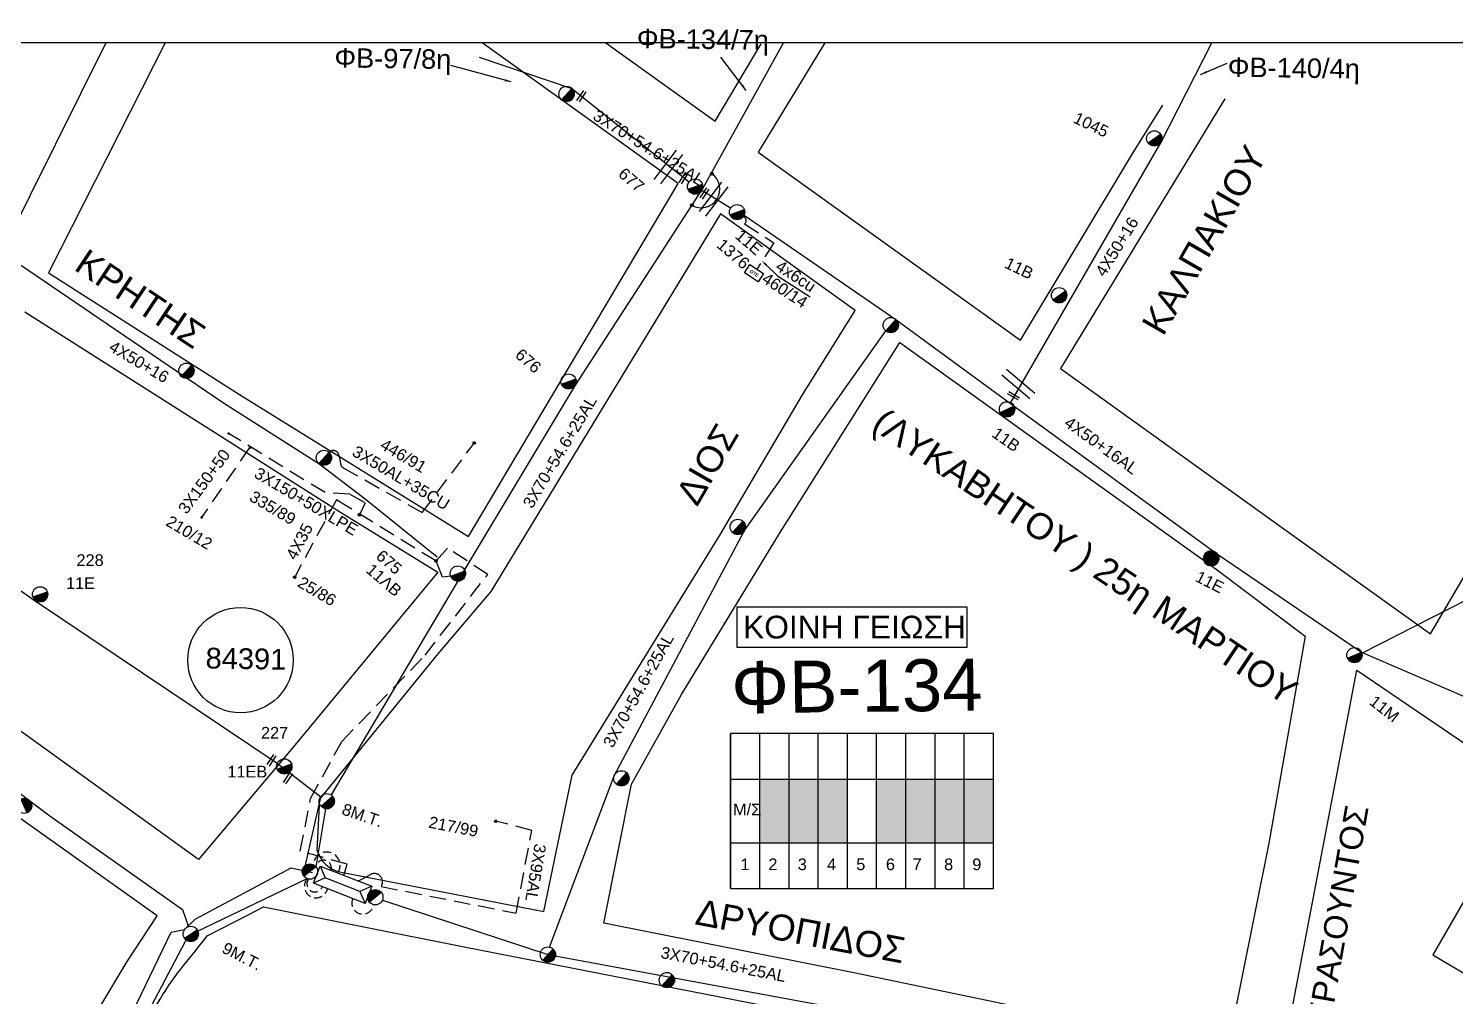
# Model space of a CAD drawing. Header units: millimetres. Extents: x 6950 to 9601, y 853 to 1951.
# Drawn here: x 7825.3 to 8045.2, y 1767 to 1916.3 of the extents above; entities that cross this region are included whole.
import ezdxf
from ezdxf import colors
from ezdxf.entities.mleader import LeaderData, LeaderLine
from ezdxf.enums import TextEntityAlignment as Align
from ezdxf.math import Vec2, Vec3

# ---------------------------------------------------------------- set-up
doc = ezdxf.new("R2010")
doc.units = ezdxf.units.MM
doc.linetypes.add('DASHED', pattern=[19.05, 12.7, -6.35])
for name, color, linetype in [('Pillar OTE', 7, 'Continuous'), ('Άγνωστα', 7, 'Continuous'), ('Ασφαλειοκιβώτια Χ.Τ 9 αναχωρήσεων', 7, 'Continuous'), ('Γυμνά εναέρια ΧΤ και ΦΟΠ (3Φ)   4x50+16AL', 7, 'Continuous'), ('Επιγραφές - Σχήματα', 7, 'Continuous'), ('Καλώδια ΧΤ   3x150AL+50CU', 7, 'DASHED'), ('Καλώδια ΧΤ   3x150AL+50XLPE', 7, 'DASHED'), ('Μηχανική τομή', 7, 'Continuous'), ('Στύλος Ξύλινος', 7, 'Continuous'), ('Στύλος Ξύλινος @ 1', 7, 'Continuous'), ('Στύλος ΦΜ', 7, 'Continuous'), ('Στύλος ΦΜ @ 1', 7, 'Continuous'), ('Συνδέσεις', 7, 'Continuous'), ('Συνεστραμμένα ΧΤ   3x70+54.6+25 AL', 7, 'SYN_LINE'), ('Τομή', 7, 'Continuous'), ('Υποσταθμός εναέριος 2 στύλων', 7, 'Continuous'), ('Υποσταθμός πόλεως', 7, 'Continuous'), ('Υπόβαθρο ΔΕΗ', 7, 'Continuous'), ('Υπόγεια καλώδια Παροχών ΧΤ   4x50AL', 7, 'DASHED'), ('Υπόγεια καλώδια Παροχών ΧΤ   4x6', 7, 'DASHED')]:
    doc.layers.add(name, color=color, linetype=linetype)
doc.styles.add('arial', font='ARIAL.TTF')
doc.styles.get("Standard").update_dxf_attribs({"font": 'ARIAL.TTF'})
doc.linetypes.add('SYN_LINE', pattern='A,0.5,-0.0001,["/\\/\\/\\/",Standard,S=0.1,R=0,X=0,Y=-0.05],-0.25', length=0.7501)
doc.dimstyles.new('ISO-25', dxfattribs={"dimtxt": 2.5, "dimasz": 2.5, "dimexe": 1.25, "dimexo": 0.625, "dimtad": 1, "dimtxsty": 'Standard', "dimcen": 2.5, "dimadec": 0, "dimazin": 0, "dimtfac": 1, "dimtmove": 0, "dimatfit": 3, "dimfxl": 1, "dimarcsym": 0})

# ---------------------------------------------------------------- blocks, each defined once
blk = doc.blocks.new('ΤΟΜΗ')
at = {"layer": 'Τομή', "ltscale": 40}
for p, q in [((-5.68, 0), (5.68, 0)), ((5.68, -2.33), (-5.68, -2.33))]:
    blk.add_line(p, q, dxfattribs=at)
blk = doc.blocks.new('ΜΗΧΑΝΙΚΗ ΤΟΜΗ')
at = {"layer": 'Μηχανική τομή', "ltscale": 40}
for p, q in [((-1.89, 0.78), (1.89, 0.78)), ((1.89, 0), (-1.89, 0))]:
    blk.add_line(p, q, dxfattribs=at)
blk = doc.blocks.new('ΥΠΑΡΧΩΝ ΤΣΙΜΕΝΤΕΝΙΟΣ ΣΤΥΛΟΣ')
at = {"layer": 'Στύλος ΦΜ'}
blk.add_hatch(color=7, dxfattribs=at).paths.add_polyline_path([(-1.29, -2.28, 0.574793), (2.62, 0, 0.268822), (1.3, 2.27)])
at = {"layer": 'Στύλος ΦΜ', "color": 7}
blk.add_line((-1.29, -2.28), (1.3, 2.27), dxfattribs=at)
blk.add_circle((0, 0), 2.62, dxfattribs=at)
at = {"layer": 'Στύλος ΦΜ', "flags": 4}
for tag, p in [('ΑΡΙΘΜΟΣ', (-4.68, 8.05)), ('ΤΥΠΟΣ', (-4.91, 3.03))]:
    blk.add_attdef(tag, p, '', height=4, dxfattribs=at)
blk = doc.blocks.new('ΥΠΑΡΧΩΝ ΞΥΛΙΝΟΣ ΣΤΥΛΟΣ')
at = {"layer": 'Στύλος Ξύλινος'}
h = blk.add_hatch(color=7, dxfattribs=at)
h.paths.add_polyline_path([(-2.62, 0, 0.270008), (-1.29, -2.28), (1.3, 2.27, 0.576266)])
h.paths.add_polyline_path([(-1.29, -2.28, 0.574793), (2.62, 0, 0.268822), (1.3, 2.27)])
at = {"layer": 'Στύλος Ξύλινος', "color": 7}
blk.add_line((-1.29, -2.28), (1.3, 2.27), dxfattribs=at)
blk.add_circle((0, 0), 2.62, dxfattribs=at)
at = {"layer": 'Στύλος Ξύλινος', "flags": 4}
for tag, p in [('ΑΡΙΘΜΟΣ', (-4.91, 8.6)), ('ΤΥΠΟΣ', (-4.85, 3.39))]:
    blk.add_attdef(tag, p, '', height=4, dxfattribs=at)
blk = doc.blocks.new('ΥΠΟΣΤΑΘΜΟΣ ΕΝΑΕΡΙΟΣ ΕΠΙ 2 ΣΤΥΛΩΝ')
at = {"layer": 'Υποσταθμός εναέριος 2 στύλων', "linetype": 'Continuous'}
for points in [[(-11.97, -2.11, 0.574793), (-8.45, -0.07, 0.268822), (-9.64, 1.98)], [(9.68, -2.15, 0.574793), (13.19, -0.1, 0.268822), (12.01, 1.95)]]:
    blk.add_hatch(color=256, dxfattribs=at).paths.add_polyline_path(points)
for p, q in [((-11.97, -2.11), (-9.64, 1.98)), ((9.68, -2.15), (12.01, 1.95))]:
    blk.add_line(p, q, dxfattribs=at)
for centre in [(-10.81, -0.07), (10.84, -0.1)]:
    blk.add_circle(centre, 2.36, dxfattribs=at)
at = {"layer": 'Υποσταθμός πόλεως', "linetype": 'Continuous', "ltscale": 40}
blk.add_lwpolyline([(-8.57, 2.82), (8.57, 2.82), (8.57, -2.82), (-8.57, -2.82)], close=True, dxfattribs=at)
for points in [[(-5.75, 0), (-8.57, 2.82)], [(-8.57, -2.82), (-5.75, 0)], [(-5.75, 0), (5.75, 0)], [(5.75, 0), (8.57, 2.82)], [(8.57, -2.82), (5.75, 0)]]:
    blk.add_lwpolyline(points, dxfattribs=at)
at = {"layer": 'Υποσταθμός εναέριος 2 στύλων', "ltscale": 40, "flags": 1}
for tag, p in [('ΜΕΤΑΣΧΗΜΑΤΙΣΜΟΣ', (14.09, 2.51)), ('ΙΣΧΥΣ', (14.07, -0.28)), ('ΑΡΙΘΜΟΣ', (14.19, -3))]:
    blk.add_attdef(tag, p, '', height=1.8, dxfattribs=at)
blk = doc.blocks.new('ΑΣΦΑΛΕΙΟΚΙΒΩΤΙΟ ΥΠΟΣΤΑΘΜΟΥ 9 ΑΝΑΧΩΡΗΣΕΩΝ')
at = {"layer": 'Ασφαλειοκιβώτια Χ.Τ 9 αναχωρήσεων', "ltscale": 40}
for p, q in [((-23.8, 40.36), (24.02, 40.36)), ((-9.72, 40.36), (-9.72, -40.64)), ((9.94, 40.36), (9.94, -40.64)), ((-23.8, 31.36), (24.02, 31.36)), ((-23.8, 22.36), (24.02, 22.36)), ((-23.8, 13.36), (24.02, 13.36)), ((-23.8, 4.36), (24.02, 4.36)), ((-23.8, -4.64), (24.02, -4.64)), ((-23.8, -13.64), (24.02, -13.64)), ((-23.8, -22.64), (24.02, -22.64)), ((-23.8, -31.64), (24.02, -31.64))]:
    blk.add_line(p, q, dxfattribs=at)
at = {"layer": 'Ασφαλειοκιβώτια Χ.Τ 9 αναχωρήσεων'}
blk.add_lwpolyline([(-23.8, -40.64), (24.02, -40.64), (24.02, 40.36), (-23.8, 40.36)], close=True, dxfattribs=at)
for s, p in [('1', (-18.12, 37.3)), ('2', (-18.12, 28.73)), ('3', (-18.12, 19.66)), ('4', (-18.12, 10.64)), ('5', (-18.12, 1.63)), ('6', (-18.12, -7.51)), ('7', (-18.12, -15.75)), ('8', (-18.12, -25.44)), ('9', (-18.12, -34.13))]:
    blk.add_text(s, height=3.6, rotation=270, dxfattribs=at).set_placement(p)
at = {"layer": 'Ασφαλειοκιβώτια Χ.Τ 9 αναχωρήσεων', "ltscale": 40}
for tag, height, p in [('ΟΝΟΜΑ', 5, (-0.16, 44.31)), ('ΚΕΙΜΕΝΟ 1', 2, (17.06, 35.59)), ('ΚΕΙΜΕΝΟ 2', 2, (17.06, 26.88)), ('ΚΕΙΜΕΝΟ 3', 2, (17.06, 17.69)), ('ΚΕΙΜΕΝΟ 4', 2, (17.06, 8.71)), ('ΚΕΙΜΕΝΟ 5', 2, (17.06, -0.13)), ('ΚΕΙΜΕΝΟ 6', 2, (17.06, -9.05)), ('ΚΕΙΜΕΝΟ 7', 2, (17.06, -18.13)), ('ΚΕΙΜΕΝΟ 8', 2, (17.06, -26.85)), ('ΚΕΙΜΕΝΟ 9', 2, (17.06, -35.99)), ('ΣΧ', 2, (-0.1, -42.64))]:
    blk.add_attdef(tag, text='', height=height, dxfattribs=at).set_placement(p, align=Align.MIDDLE_CENTER)
blk = doc.blocks.new('_ΣΥΝΔΕΣΗ')
at = {"layer": 'Συνδέσεις', "linetype": 'SYN_LINE', "ltscale": 40}
blk.add_hatch(color=256, dxfattribs=at).paths.add_polyline_path([(0.5, -0.01, 1), (-0.5, -0.01, 1)])
at = {"layer": 'Συνδέσεις'}
blk.add_circle((0, -0.01), 0.5, dxfattribs=at)
blk = doc.blocks.new('PILLAR ΟΤΕ')
at = {"layer": 'Pillar OTE', "ltscale": 40}
blk.add_lwpolyline([(-3.31, 2.02), (3.39, 2.02), (3.39, -1.99), (-3.31, -1.99)], close=True, dxfattribs=at)
at = {"layer": 'Pillar OTE', "insert": (-1.81, 0.71), "char_height": 1.3575, "width": 109.961, "attachment_point": 1}
blk.add_mtext('{\\fArial|b1|i0|c161|p34;OTE}', dxfattribs=at)

msp = doc.modelspace()

# ---------------------------------------------------------------- hatches: boundary and pattern name
at = {"layer": 'Ασφαλειοκιβώτια Χ.Τ 9 αναχωρήσεων', "ltscale": 40}
for color, points in [(30, [(7942.46, 1800.52), (7937.96, 1800.52), (7937.96, 1790.69), (7942.46, 1790.69)]), (154, [(7946.96, 1800.52), (7942.46, 1800.52), (7942.46, 1790.69), (7946.96, 1790.69)]), (27, [(7951.46, 1800.52), (7946.96, 1800.52), (7946.96, 1790.69), (7951.46, 1790.69)]), (133, [(7960.46, 1800.52), (7955.96, 1800.52), (7955.96, 1790.69), (7960.46, 1790.69)]), (2, [(7964.96, 1800.52), (7960.46, 1800.52), (7960.46, 1790.69), (7964.96, 1790.69)]), (85, [(7969.46, 1800.52), (7964.96, 1800.52), (7964.96, 1790.69), (7969.46, 1790.69)]), (173, [(7969.46, 1790.69), (7973.96, 1790.69), (7973.96, 1800.52), (7969.46, 1800.52)])]:
    msp.add_hatch(color=color, dxfattribs=at).paths.add_polyline_path(points)

# ---------------------------------------------------------------- linework, layer by layer
at = {"layer": 'Άγνωστα', "color": 1}
msp.add_lwpolyline([(7976.64, 1858.58), (7999.8, 1898.75), (8007.64, 1914.05)], dxfattribs=at)
at = {"layer": 'Άγνωστα', "color": 133}
msp.add_lwpolyline([(7782.41, 1909.57), (7789.9, 1903.69), (7816.06, 1884.77), (7821.62, 1881.47), (7838.66, 1869.87), (7855.32, 1858.53), (7869.99, 1849.19), (7877.12, 1843.77), (7888.24, 1834.79)], dxfattribs=at)
at = {"layer": 'Άγνωστα', "color": 133, "linetype": 'DASHED', "ltscale": 0.2}
msp.add_lwpolyline([(7871.57, 1850.94), (7871.86, 1851.09, -0.44982), (7873.03, 1850.65, -0.073072), (7873.38, 1849.06, 0.28467), (7873.76, 1848.54), (7885.92, 1841.63), (7893.95, 1852.35)], format="xyb", dxfattribs=at)
at = {"layer": 'Άγνωστα', "color": 85, "linetype": 'DASHED', "ltscale": 0.2}
msp.add_lwpolyline([(7875.99, 1784.84), (7876.31, 1784.97, 0.042815), (7877.87, 1785.78, -0.529156), (7879.77, 1784.95, -0.169906), (7879.62, 1783.97), (7900.39, 1779.88), (7902.81, 1792.63), (7897.25, 1794.03)], format="xyb", dxfattribs=at)
at = {"layer": 'Γυμνά εναέρια ΧΤ και ΦΟΠ (3Φ)   4x50+16AL', "color": 62, "ltscale": 40}
for points in [[(7933.45, 1888.57), (7929.01, 1891.3)], [(7935.54, 1887.5), (7958.94, 1871.41), (7976.58, 1858.47), (8008.51, 1835.22), (8030.7, 1820.08), (8054.3, 1809.95), (8082.03, 1790.48)]]:
    msp.add_lwpolyline(points, dxfattribs=at)
at = {"layer": 'Επιγραφές - Σχήματα'}
msp.add_lwpolyline([(6992.76, 898.14), (9488.75, 898.14), (9488.75, 1914.05), (6992.76, 1914.05)], close=True, dxfattribs=at)
at = {"layer": 'Επιγραφές - Σχήματα', "color": 190}
msp.add_lwpolyline([(7934.43, 1820.89), (7969.94, 1820.89), (7969.94, 1827.06), (7934.43, 1827.06)], close=True, dxfattribs=at)
at = {"layer": 'Επιγραφές - Σχήματα', "linetype": 'Continuous', "ltscale": 20}
msp.add_circle((7857.92, 1818.88), 8.12, dxfattribs=at)
msp.add_arc((7928.91, 1891.52), 2.89, 240.0299, 54.7066, dxfattribs=at)
at = {"layer": 'Καλώδια ΧΤ   3x150AL+50CU', "color": 133, "linetype": 'DASHED', "ltscale": 0.2}
msp.add_lwpolyline([(7859.33, 1851.64), (7851.93, 1840.87)], dxfattribs=at)
at = {"layer": 'Καλώδια ΧΤ   3x150AL+50XLPE', "color": 133, "linetype": 'DASHED', "ltscale": 0.2}
for points in [[(7874.75, 1844.48), (7870.95, 1844.7), (7856.09, 1853.82)], [(7874.2, 1842.65), (7872.71, 1843.61), (7866.27, 1831.68)], [(7874.75, 1844.48), (7877.15, 1843.12), (7876.27, 1841.29)], [(7890.32, 1831.84), (7889.07, 1831.66), (7888.05, 1834.17), (7874.2, 1842.65)], [(7873.83, 1785.69), (7874.36, 1787.42), (7867.13, 1789.43), (7868.73, 1797.55), (7873.52, 1806.33), (7886.37, 1819.64), (7896.02, 1832.08), (7889.8, 1836.16), (7887.96, 1834.08)]]:
    msp.add_lwpolyline(points, dxfattribs=at)
at = {"layer": 'Καλώδια ΧΤ   3x150AL+50XLPE', "color": 2, "linetype": 'DASHED', "ltscale": 0.1}
msp.add_arc((7871.21, 1787.23), 2.06, 325.1428, 177.4013, dxfattribs=at)
at = {"layer": 'Καλώδια ΧΤ   3x150AL+50XLPE', "color": 30, "linetype": 'DASHED', "ltscale": 0.1}
msp.add_arc((7870.72, 1786.83), 1.2, 341.9908, 171.196, dxfattribs=at)
at = {"layer": 'Καλώδια ΧΤ   3x150AL+50XLPE', "color": 27, "linetype": 'DASHED', "ltscale": 0.1}
msp.add_arc((7869.57, 1784.02), 1.8, 139.8847, 348.1049, dxfattribs=at)
at = {"layer": 'Καλώδια ΧΤ   3x150AL+50XLPE', "color": 151, "linetype": 'DASHED', "ltscale": 0.1}
msp.add_arc((7869.38, 1784.34), 1.22, 140.7972, 341.7021, dxfattribs=at)
at = {"layer": 'Καλώδια ΧΤ   3x150AL+50XLPE', "color": 173, "linetype": 'DASHED', "ltscale": 0.1}
msp.add_arc((7876.76, 1781.4), 1.68, 155.0678, 351.5821, dxfattribs=at)
at = {"layer": 'Συνεστραμμένα ΧΤ   3x70+54.6+25 AL', "color": 2, "ltscale": 10}
msp.add_line((7871.03, 1795.96), (7869.54, 1787.01), dxfattribs=at)
at = {"layer": 'Συνεστραμμένα ΧΤ   3x70+54.6+25 AL', "color": 2, "linetype": 'SYN_LINE', "ltscale": 20}
msp.add_lwpolyline([(7929.1, 1891.49), (7941.59, 1914.05)], dxfattribs=at)
at = {"layer": 'Συνεστραμμένα ΧΤ   3x70+54.6+25 AL', "ltscale": 20}
msp.add_lwpolyline([(7665.44, 1912.96), (7700.72, 1885.15), (7735.59, 1860.21), (7770.14, 1836.46), (7806.33, 1811.52), (7828.54, 1794.86), (7849, 1780.4), (7849.88, 1777.76)], dxfattribs=at)
at = {"layer": 'Συνεστραμμένα ΧΤ   3x70+54.6+25 AL', "color": 6, "linetype": 'SYN_LINE', "ltscale": 20}
msp.add_lwpolyline([(7894.69, 1911.86), (7908.97, 1907.04), (7927.06, 1892.61)], dxfattribs=at)
at = {"layer": 'Συνεστραμμένα ΧΤ   3x70+54.6+25 AL', "color": 62, "ltscale": 20}
msp.add_lwpolyline([(8030.74, 1819.95), (8046.99, 1828.2), (8065.55, 1862.25), (8083.93, 1894.83), (8093.95, 1913.08)], dxfattribs=at)
at = {"layer": 'Συνεστραμμένα ΧΤ   3x70+54.6+25 AL', "color": 30, "linetype": 'SYN_LINE', "ltscale": 20}
msp.add_lwpolyline([(7863.57, 1802.93), (7863.57, 1802.93), (7826.29, 1827.99), (7782.14, 1859.05), (7758.08, 1879.77), (7726.76, 1902.34)], dxfattribs=at)
at = {"layer": 'Συνεστραμμένα ΧΤ   3x70+54.6+25 AL', "color": 2, "ltscale": 20}
msp.add_lwpolyline([(7929.13, 1891.59), (7909.52, 1861.27), (7893.31, 1834.31), (7871.88, 1798.1), (7871.88, 1798.1)], dxfattribs=at)
at = {"layer": 'Συνεστραμμένα ΧΤ   3x70+54.6+25 AL', "color": 62, "linetype": 'SYN_LINE', "ltscale": 20}
msp.add_lwpolyline([(7905.56, 1774.62), (7915.52, 1801.06), (7935.6, 1838.86), (7957.36, 1869.66)], dxfattribs=at)
at = {"layer": 'Συνεστραμμένα ΧΤ   3x70+54.6+25 AL', "color": 30, "linetype": 'SYN_LINE', "ltscale": 10}
msp.add_lwpolyline([(7867.96, 1787.24), (7870.29, 1797.73), (7863.57, 1802.93)], dxfattribs=at)
at = {"layer": 'Συνεστραμμένα ΧΤ   3x70+54.6+25 AL', "color": 151, "linetype": 'SYN_LINE', "ltscale": 20}
msp.add_lwpolyline([(7828.22, 1673.58), (7826.87, 1675.87), (7829.15, 1692.33), (7831.33, 1693.44), (7829.38, 1694.15), (7831.67, 1714.43), (7832.92, 1718.39), (7832.62, 1732.99), (7833.57, 1746.36), (7835.94, 1748.65), (7835.32, 1752.14), (7847.24, 1776.93), (7849.29, 1777.32), (7850.93, 1778.95), (7865.72, 1786.85), (7869.04, 1786.11)], dxfattribs=at)
at = {"layer": 'Συνεστραμμένα ΧΤ   3x70+54.6+25 AL', "color": 27, "linetype": 'SYN_LINE', "ltscale": 20}
msp.add_lwpolyline([(7828.67, 1673.99), (7831.89, 1698.47), (7833.87, 1721.18), (7835.68, 1747.25), (7839.65, 1756.9), (7849.89, 1776.4), (7868.19, 1785.18)], dxfattribs=at)
at = {"layer": 'Συνεστραμμένα ΧΤ   3x70+54.6+25 AL', "color": 173, "ltscale": 20}
msp.add_lwpolyline([(7879.79, 1781.87), (7905.3, 1773.47), (7950.91, 1765.05), (7987.57, 1757.2), (8010.29, 1752.74), (8030.49, 1749.35)], dxfattribs=at)
at = {"layer": 'Υπόβαθρο ΔΕΗ'}
for points in [[(7837.18, 1914.05), (7821.6, 1882.73), (7790.2, 1905.33)], [(7846.31, 1914.05), (7828.34, 1878.59), (7857.76, 1859.86), (7893.04, 1837.93), (7913.96, 1873.14), (7925.38, 1892.37), (7895.16, 1914.05)], [(7914.24, 1914.05), (7931.08, 1901.97), (7938.16, 1913.89)], [(7947.97, 1914.05), (7937.72, 1897.21), (7978.15, 1868.22), (7978.15, 1868.22), (7995.63, 1897.31), (8000.09, 1904.44)], [(8009.65, 1905.43), (7984.28, 1863.82), (8002.7, 1850.61), (8021.07, 1837.44), (8041.32, 1822.92), (8059.8, 1854.42), (8077.77, 1886.29), (8088.99, 1906.99)], [(7824.68, 1872.59), (7873.33, 1841.68), (7888.33, 1832.42), (7866.29, 1805.78), (7851.45, 1788.14), (7801.07, 1824.48), (7752.93, 1858.11), (7698.19, 1895), (7680.44, 1905.19)], [(8029.97, 1817.32), (8056.57, 1799.23), (8041.69, 1773.42), (8047.85, 1769.79), (8062.14, 1795.27), (8077.84, 1784.53), (8058.37, 1749.23), (8018.49, 1757.03), (8029.97, 1817.32)]]:
    msp.add_lwpolyline(points, dxfattribs=at)
for points in [[(7822.29, 1678.32, 0.099785), (7824.41, 1685.53), (7826.89, 1719.67), (7828.36, 1737.93, -0.061091), (7830.9, 1750.36), (7832.56, 1757.07, -0.090235), (7836.41, 1765.61), (7840.46, 1772.41), (7845.07, 1779.44), (7819.4, 1797.71), (7789.27, 1819.91), (7743.84, 1851.38), (7715.14, 1871.52), (7670.49, 1902.94)], [(8024.43, 1748.72), (8010.73, 1714.42), (7983.08, 1720.79), (7955.03, 1727.52), (7919.07, 1736.19), (7877.88, 1746.13), (7840.09, 1755.14), (7842.61, 1760.95, -0.067816), (7849.21, 1771.85, 0.006468), (7852.79, 1776.38), (7859.3, 1779.7), (7861.48, 1780.81), (7892.39, 1774.68), (7936.53, 1766.01), (8024.43, 1748.72)]]:
    msp.add_lwpolyline(points, format="xyb", dxfattribs=at)
msp.add_lwpolyline([(7952.67, 1872.78), (7931.92, 1887.68), (7922.04, 1871.45), (7896.48, 1829.46), (7888.34, 1819.87), (7870.1, 1797.43), (7869.69, 1789.59, 0.283132), (7873.41, 1786.18), (7904.69, 1780.13), (7909.05, 1801.16), (7931.92, 1838.29), (7944.53, 1859.77)], format="xyb", close=True, dxfattribs=at)
msp.add_lwpolyline([(7978.25, 1854.44), (8008.29, 1832.88), (8022, 1822.59), (8016.41, 1790.66), (8010, 1758.69), (7952.47, 1770.64), (7913.9, 1778.32), (7918.16, 1799.73), (7925.9, 1813.57), (7941, 1838.39), (7959.56, 1867.84)], close=True, dxfattribs=at)
at = {"layer": 'Υπόγεια καλώδια Παροχών ΧΤ   4x6', "color": 62, "linetype": 'DASHED', "ltscale": 0.2}
msp.add_lwpolyline([(7935.39, 1887.24, -0.656196), (7935.62, 1886.17), (7940.14, 1883.2), (7937.48, 1879.15)], format="xyb", dxfattribs=at)

# ---------------------------------------------------------------- block references
at = {"layer": 'Pillar OTE', "xscale": 0.3749999999999999, "yscale": 0.3749999999999999, "zscale": 0.3749999999999999, "rotation": 327}
msp.add_blockref('PILLAR ΟΤΕ', (7937.03, 1878.55), dxfattribs=at)
at = {"layer": 'Ασφαλειοκιβώτια Χ.Τ 9 αναχωρήσεων', "xscale": 0.5, "yscale": 0.5, "zscale": 0.5, "rotation": 90}
msp.add_blockref('ΑΣΦΑΛΕΙΟΚΙΒΩΤΙΟ ΥΠΟΣΤΑΘΜΟΥ 9 ΑΝΑΧΩΡΗΣΕΩΝ', (7953.64, 1795.55), dxfattribs=at)
at = {"layer": 'Μηχανική τομή'}
for p, xscale, yscale, zscale, rotation in [((7910.62, 1905.73), 0.5, 0.5, 0.5, 56.60653944045285), ((7926.35, 1893.1), 0.5, 0.5, 0.5, 56.60653944045285), ((7929.59, 1890.72), 0.5, 0.5, 0.5, 56.60653944045285), ((7977.17, 1859.81), 0.4999999999999998, 0.4999999999999998, 0.4999999999999998, 149.9131806218832), ((7862.85, 1803.34), 0.5, 0.5, 0.5, 56.60653944045285), ((7865.39, 1800.58), 0.5, 0.5, 0.5, 56.60653944045285)]:
    msp.add_blockref('ΜΗΧΑΝΙΚΗ ΤΟΜΗ', p, dxfattribs=dict(at, xscale=xscale, yscale=yscale, zscale=zscale, rotation=rotation))
at = {"layer": 'Στύλος Ξύλινος @ 1', "ltscale": 40}
ref = msp.add_blockref('ΥΠΑΡΧΩΝ ΞΥΛΙΝΟΣ ΣΤΥΛΟΣ', (8007.53, 1834.57), dxfattribs=dict(at, xscale=0.449999999999818, yscale=0.449999999999818, zscale=0.449999999999818, rotation=333.1818317416822))
ref.add_attrib('ΤΥΠΟΣ', '11E', (8004.91, 1831.13), dxfattribs={"layer": 'Στύλος Ξύλινος', "height": 1.8, "rotation": 333.1818, "flags": 4})
at = {"layer": 'Στύλος ΦΜ @ 1', "ltscale": 40, "xscale": 0.4499999999998181, "yscale": 0.4499999999998181, "zscale": 0.4499999999998181, "rotation": 347.4962981754869}
for p in [(7908.18, 1906.17), (7958.15, 1870.53), (7849.58, 1863.5), (7870.78, 1850.07), (7934.56, 1839.41), (7916.62, 1800.65), (7905.3, 1773.47), (7923.64, 1769.53)]:
    msp.add_blockref('ΥΠΑΡΧΩΝ ΤΣΙΜΕΝΤΕΝΙΟΣ ΣΤΥΛΟΣ', p, dxfattribs=at)
at = {"layer": 'Στύλος ΦΜ @ 1', "ltscale": 40}
ref = msp.add_blockref('ΥΠΑΡΧΩΝ ΤΣΙΜΕΝΤΕΝΙΟΣ ΣΤΥΛΟΣ', (7998.76, 1899.31), dxfattribs=dict(at, xscale=0.4499999999998181, yscale=0.4499999999998181, zscale=0.4499999999998181, rotation=334.4513878049093))
ref.add_attrib('ΤΥΠΟΣ', '1045', (7986.12, 1901.83), dxfattribs={"layer": 'Στύλος ΦΜ', "height": 1.8, "rotation": 334.4514, "flags": 4})
ref = msp.add_blockref('ΥΠΑΡΧΩΝ ΤΣΙΜΕΝΤΕΝΙΟΣ ΣΤΥΛΟΣ', (7927.99, 1891.89), dxfattribs=dict(at, xscale=0.449999999999818, yscale=0.449999999999818, zscale=0.449999999999818, rotation=319.2753092841897))
ref.add_attrib('ΤΥΠΟΣ', '677', (7915.99, 1893.61), dxfattribs={"layer": 'Στύλος ΦΜ', "height": 1.8, "rotation": 319.2753, "flags": 4})
ref = msp.add_blockref('ΥΠΑΡΧΩΝ ΤΣΙΜΕΝΤΕΝΙΟΣ ΣΤΥΛΟΣ', (7934.46, 1887.95), dxfattribs=dict(at, xscale=0.449999999999818, yscale=0.449999999999818, zscale=0.449999999999818, rotation=319.2753092841897))
ref.add_attrib('ΤΥΠΟΣ', '11E', (7934, 1884.09), dxfattribs={"layer": 'Στύλος ΦΜ', "height": 1.8, "rotation": 319.2753, "flags": 4})
ref.add_attrib('ΑΡΙΘΜΟΣ', '1376', (7931.17, 1882.67), dxfattribs={"layer": 'Στύλος ΦΜ', "height": 1.8, "rotation": 319.2753, "flags": 4})
ref = msp.add_blockref('ΥΠΑΡΧΩΝ ΤΣΙΜΕΝΤΕΝΙΟΣ ΣΤΥΛΟΣ', (7984.08, 1875.13), dxfattribs=dict(at, xscale=0.4499999999998181, yscale=0.4499999999998181, zscale=0.4499999999998181, rotation=334.4513878049093))
ref.add_attrib('ΤΥΠΟΣ', '11B', (7975.52, 1879.46), dxfattribs={"layer": 'Στύλος ΦΜ', "height": 1.8, "rotation": 334.4514, "flags": 4})
ref = msp.add_blockref('ΥΠΑΡΧΩΝ ΤΣΙΜΕΝΤΕΝΙΟΣ ΣΤΥΛΟΣ', (7908.49, 1861.84), dxfattribs=dict(at, xscale=0.449999999999818, yscale=0.449999999999818, zscale=0.449999999999818, rotation=319.2753092841897))
ref.add_attrib('ΤΥΠΟΣ', '676', (7900.1, 1865.71), dxfattribs={"layer": 'Στύλος ΦΜ', "height": 1.8, "rotation": 319.2753, "flags": 4})
ref = msp.add_blockref('ΥΠΑΡΧΩΝ ΤΣΙΜΕΝΤΕΝΙΟΣ ΣΤΥΛΟΣ', (7976.06, 1857.55), dxfattribs=dict(at, xscale=0.4499999999998181, yscale=0.4499999999998181, zscale=0.4499999999998181, rotation=325.0005002078968))
ref.add_attrib('ΤΥΠΟΣ', '11B', (7973.57, 1853.44), dxfattribs={"layer": 'Στύλος ΦΜ', "height": 1.8, "rotation": 325.0005, "flags": 4})
ref = msp.add_blockref('ΥΠΑΡΧΩΝ ΤΣΙΜΕΝΤΕΝΙΟΣ ΣΤΥΛΟΣ', (7827.04, 1829.02), dxfattribs=dict(at, xscale=0.449999999999818, yscale=0.449999999999818, zscale=0.449999999999818, rotation=319.2753092841897))
ref.add_attrib('ΤΥΠΟΣ', '11Ε', (7831.02, 1829.84), dxfattribs={"layer": 'Στύλος ΦΜ', "height": 1.8, "flags": 4})
ref.add_attrib('ΑΡΙΘΜΟΣ', '228', (7832.64, 1833.4), dxfattribs={"layer": 'Στύλος ΦΜ', "height": 1.8, "flags": 4})
ref = msp.add_blockref('ΥΠΑΡΧΩΝ ΤΣΙΜΕΝΤΕΝΙΟΣ ΣΤΥΛΟΣ', (7891.43, 1832.23), dxfattribs=dict(at, xscale=0.449999999999818, yscale=0.449999999999818, zscale=0.449999999999818, rotation=319.2753092841897))
ref.add_attrib('ΤΥΠΟΣ', '675', (7878.65, 1834.68), dxfattribs={"layer": 'Στύλος ΦΜ', "height": 1.8, "rotation": 319.2753, "flags": 4})
ref.add_attrib('ΑΡΙΘΜΟΣ', '11ΛΒ', (7877.11, 1832.55), dxfattribs={"layer": 'Στύλος ΦΜ', "height": 1.8, "rotation": 319.2753, "flags": 4})
ref = msp.add_blockref('ΥΠΑΡΧΩΝ ΤΣΙΜΕΝΤΕΝΙΟΣ ΣΤΥΛΟΣ', (8029.61, 1819.64), dxfattribs=dict(at, xscale=0.449999999999818, yscale=0.449999999999818, zscale=0.449999999999818, rotation=321.8212182659856))
ref.add_attrib('ΤΥΠΟΣ', '11M', (8031.74, 1812.18), dxfattribs={"layer": 'Στύλος ΦΜ', "height": 1.8, "rotation": 321.8212, "flags": 4})
ref = msp.add_blockref('ΥΠΑΡΧΩΝ ΤΣΙΜΕΝΤΕΝΙΟΣ ΣΤΥΛΟΣ', (7864.67, 1802.48), dxfattribs=dict(at, xscale=0.449999999999818, yscale=0.449999999999818, zscale=0.449999999999818, rotation=319.2753092841897))
ref.add_attrib('ΤΥΠΟΣ', '11ΕΒ', (7855.89, 1800.78), dxfattribs={"layer": 'Στύλος ΦΜ', "height": 1.8, "flags": 4})
ref.add_attrib('ΑΡΙΘΜΟΣ', '227', (7861.08, 1806.78), dxfattribs={"layer": 'Στύλος ΦΜ', "height": 1.8, "flags": 4})
ref = msp.add_blockref('ΥΠΑΡΧΩΝ ΤΣΙΜΕΝΤΕΝΙΟΣ ΣΤΥΛΟΣ', (7824.56, 1796.41), dxfattribs=dict(at, xscale=0.4499999999998179, yscale=0.4499999999998179, zscale=0.4499999999998179, rotation=53.62267633513821))
ref.add_attrib('ΤΥΠΟΣ', '1173', (7820.74, 1789.27), dxfattribs={"layer": 'Στύλος ΦΜ', "height": 1.8, "rotation": 53.6227, "flags": 4})
ref = msp.add_blockref('ΥΠΑΡΧΩΝ ΤΣΙΜΕΝΤΕΝΙΟΣ ΣΤΥΛΟΣ', (7871.22, 1797.12), dxfattribs=dict(at, xscale=0.449999999999818, yscale=0.449999999999818, zscale=0.449999999999818, rotation=341.2332892286533))
ref.add_attrib('ΤΥΠΟΣ', '8M.T.', (7873.39, 1795.14), dxfattribs={"layer": 'Στύλος ΦΜ', "height": 1.8, "rotation": 341.2333, "flags": 4})
ref = msp.add_blockref('ΥΠΑΡΧΩΝ ΤΣΙΜΕΝΤΕΝΙΟΣ ΣΤΥΛΟΣ', (7850.26, 1776.65), dxfattribs=dict(at, xscale=0.449999999999818, yscale=0.449999999999818, zscale=0.449999999999818, rotation=332.839792288041))
ref.add_attrib('ΤΥΠΟΣ', '9M.T.', (7854.9, 1773.87), dxfattribs={"layer": 'Στύλος ΦΜ', "height": 1.8, "rotation": 332.8398, "flags": 4})
at = {"layer": 'Συνδέσεις', "zscale": 0.25}
for p, xscale, yscale in [((7930.58, 1893.88), 0.4, 0.4), ((7927.47, 1889.02), 0.4, 0.4), ((7856.09, 1853.82), 0.25, 0.25), ((7859.42, 1851.66), 0.25, 0.25), ((7893.95, 1852.36), 0.4, 0.4), ((7893.95, 1852.36), 0.4, 0.4), ((7851.93, 1840.87), 0.25, 0.25), ((7876.27, 1841.29), 0.4, 0.4), ((7876.27, 1841.29), 0.4, 0.4), ((7888.05, 1834.18), 0.4, 0.4), ((7888.05, 1834.18), 0.4, 0.4), ((7866.27, 1831.68), 0.4, 0.4), ((7866.27, 1831.68), 0.4, 0.4), ((7897.25, 1794.03), 0.4, 0.4), ((7897.25, 1794.03), 0.4, 0.4)]:
    msp.add_blockref('_ΣΥΝΔΕΣΗ', p, dxfattribs=dict(at, xscale=xscale, yscale=yscale))
at = {"layer": 'Τομή'}
for p, xscale, yscale, zscale, rotation in [((7924.34, 1894.56), 0.4999999999999996, 0.4999999999999996, 0.4999999999999996, 232.8862829089412), ((7931.32, 1889.6), 0.4999999999999996, 0.4999999999999996, 0.4999999999999996, 232.8862829089412), ((7978.17, 1861.89), 0.4999999999999995, 0.4999999999999995, 0.4999999999999995, 319.8811364554439)]:
    msp.add_blockref('ΤΟΜΗ', p, dxfattribs=dict(at, xscale=xscale, yscale=yscale, zscale=zscale, rotation=rotation))
at = {"layer": 'Υποσταθμός εναέριος 2 στύλων', "xscale": 0.5, "yscale": 0.5, "zscale": 0.5, "rotation": 158.5830628956591}
msp.add_blockref('ΥΠΟΣΤΑΘΜΟΣ ΕΝΑΕΡΙΟΣ ΕΠΙ 2 ΣΤΥΛΩΝ', (7873.65, 1784.25), dxfattribs=at)

# ---------------------------------------------------------------- texts
at = {"ltscale": 40, "attachment_point": 1, "style": 'arial'}
for s, insert, char_height, width, rotation in [('ΦΒ-134/7η', (7919.03, 1916.27), 3, 94.4586, 359.1724), ('ΦΒ-97/8η', (7872.42, 1913.27), 3, 94.4586, 359.1724), ('ΦΒ-140/4η', (8010.11, 1911.84), 3, 94.4586, 359.1724), ('KAΛΠAKIOY', (7996.65, 1870.68), 4, 94.4586, 60), ('ΚΡΗΤΗΣ', (7834.31, 1882.49), 4, 94.4586, 326.2428), ('(ΛYKABHTOY ) 25η ΜΑΡΤΙΟΥ', (7957.2, 1857.93), 4, 94.4586, 326.2428), ('ΔΙΟΣ', (7924.84, 1844.43), 4, 94.4586, 60), ('ΦB-134', (7933.5, 1818.66), 8, 46.4484, 0.6613), ('ΔPYOΠIΔOΣ', (7928.58, 1782.09), 4, 94.4586, 349.3017)]:
    msp.add_mtext(s, dxfattribs=dict(at, insert=insert, char_height=char_height, width=width, rotation=rotation))
at = {"layer": 'Άγνωστα', "ltscale": 40, "width": 34.5395, "attachment_point": 1, "style": 'arial'}
for s, insert, char_height, rotation in [('\\pt23.4;3X70+54.6+25AL', (7913.02, 1903.88), 1.8, 327.8599), ('4X50+16', (7989.56, 1878.79), 1.8, 58.2468), ('4X50+16', (7838.39, 1868.24), 1.8, 329.3243), ('3X50AL+35CU', (7875.88, 1852.06), 1.8, 329.3243), ('446/91', (7880.19, 1853.13), 1.8, 329.3243), ('3X150+50', (7848.16, 1842.32), 1.8, 53.622), ('3X150+50XLPE', (7860.78, 1848.72), 1.8, 329.3243), ('335/89', (7860.05, 1845.11), 1.8, 329.3243), ('210/12', (7847.18, 1841.29), 1.8, 329.3243), ('4X35', (7864.83, 1835.01), 1.8, 62.1492), ('25/86', (7867.47, 1831.88), 1.8, 329.3243), ('3X70+54.6+25AL', (7913.7, 1806.09), 1.8, 60.9166), ('84391', (7852.57, 1820.8), 3.2, 359.0553), ('Μ/Σ', (7933.83, 1796.75), 1.8, 0.1003), ('217/99', (7887.15, 1794.83), 1.8, 348.9415), ('ΚΕΡΑΣΟΥΝΤΟΣ', (8021.77, 1759.82), 3.6, 80.0371), ('3X95AL', (7905.05, 1790.37), 1.8, 260.5128), ('3X70+54.6+25AL', (7922.92, 1774.74), 1.8, 348.9415)]:
    msp.add_mtext(s, dxfattribs=dict(at, insert=insert, char_height=char_height, rotation=rotation))
at = {"layer": 'Γυμνά εναέρια ΧΤ και ΦΟΠ (3Φ)   4x50+16AL', "ltscale": 40, "insert": (7985.75, 1856.56), "char_height": 1.8, "width": 34.5395, "attachment_point": 1, "rotation": 324.3695, "style": 'arial'}
msp.add_mtext('4X50+16AL', dxfattribs=at)
at = {"layer": 'Επιγραφές - Σχήματα', "color": 190, "insert": (7935.38, 1825.72), "char_height": 3.5, "width": 35.1311, "attachment_point": 1}
msp.add_mtext('KOINH ΓΕΙΩΣΗ', dxfattribs=at)
at = {"layer": 'Συνεστραμμένα ΧΤ   3x70+54.6+25 AL', "ltscale": 20, "insert": (7901.33, 1843.06), "char_height": 1.8, "width": 34.5395, "attachment_point": 1, "rotation": 59.1178, "style": 'arial'}
msp.add_mtext('3X70+54.6+25AL', dxfattribs=at)
at = {"layer": 'Υπόγεια καλώδια Παροχών ΧΤ   4x50AL', "color": 7, "ltscale": 0.2, "char_height": 1.8, "attachment_point": 1, "rotation": 327}
for s, insert in [('460/14', (7939.09, 1878.76)), ('4x6cu', (7941.19, 1880.67))]:
    msp.add_mtext_dynamic_manual_height_columns(s, width=1.8, gutter_width=12.5, heights=[0.118], dxfattribs=dict(at, insert=insert))

# ---------------------------------------------------------------- leaders
at = {"layer": 'Επιγραφές - Σχήματα', "ltscale": 40}
for points in [[(7935.85, 1906.73), (7931.93, 1911.86)], [(7899.61, 1908.04), (7890.36, 1910.58)], [(8005.9, 1909.17), (8009.97, 1910.9)]]:
    msp.add_leader(points, dimstyle='ISO-25', override={"dimasz": 1, "dimtad": 0}, dxfattribs=at)
at = {"layer": 'Υπόβαθρο ΔΕΗ'}
ml = msp.add_multileader_mtext('Standard', dxfattribs=at)
ml.set_content('', color=256)
ml.set_leader_properties()
ml.build(insert=Vec2(0, 0))
ml.multileader.update_dxf_attribs({"arrow_head_size": 1})
ctx = ml.context
ctx.base_point, ctx.arrow_head_size, ctx.landing_gap_size, ctx.plane_origin, ctx.plane_x_axis, ctx.plane_y_axis = Vec3(7945.7, 1874.87), 1, 1, Vec3(7938.22, 1880.5), Vec3(0.838671, -0.544639), Vec3(0.544639, 0.838671)
notes = []
notes.append((ctx, [(0, (1, 1, 0), (7940.69, 1878.12), (0.838671, -0.544639), 5.97, [(0, [(7938.22, 1880.5)], 0, [])])]))
ctx.mtext.insert, ctx.mtext.text_direction, ctx.mtext.rotation, ctx.mtext.flow_direction = Vec3(7947.63, 1876), Vec3(0.838671, -0.544639), 5.707227, 5
for ctx, leaders in notes:
    for number, flags, end, landing, length, lines in leaders:
        leader = LeaderData()
        leader.index, (leader.has_last_leader_line, leader.has_dogleg_vector, leader.attachment_direction) = number, flags
        leader.last_leader_point, leader.dogleg_vector, leader.dogleg_length = Vec3(end), Vec3(landing), length
        for number, points, colour, breaks in lines:
            line = LeaderLine()
            line.index, line.vertices, line.color, line.breaks = number, Vec3.list(points), colors.encode_raw_color(colour), breaks
            leader.lines.append(line)
        ctx.leaders.append(leader)

doc.saveas('drawing.dxf')
